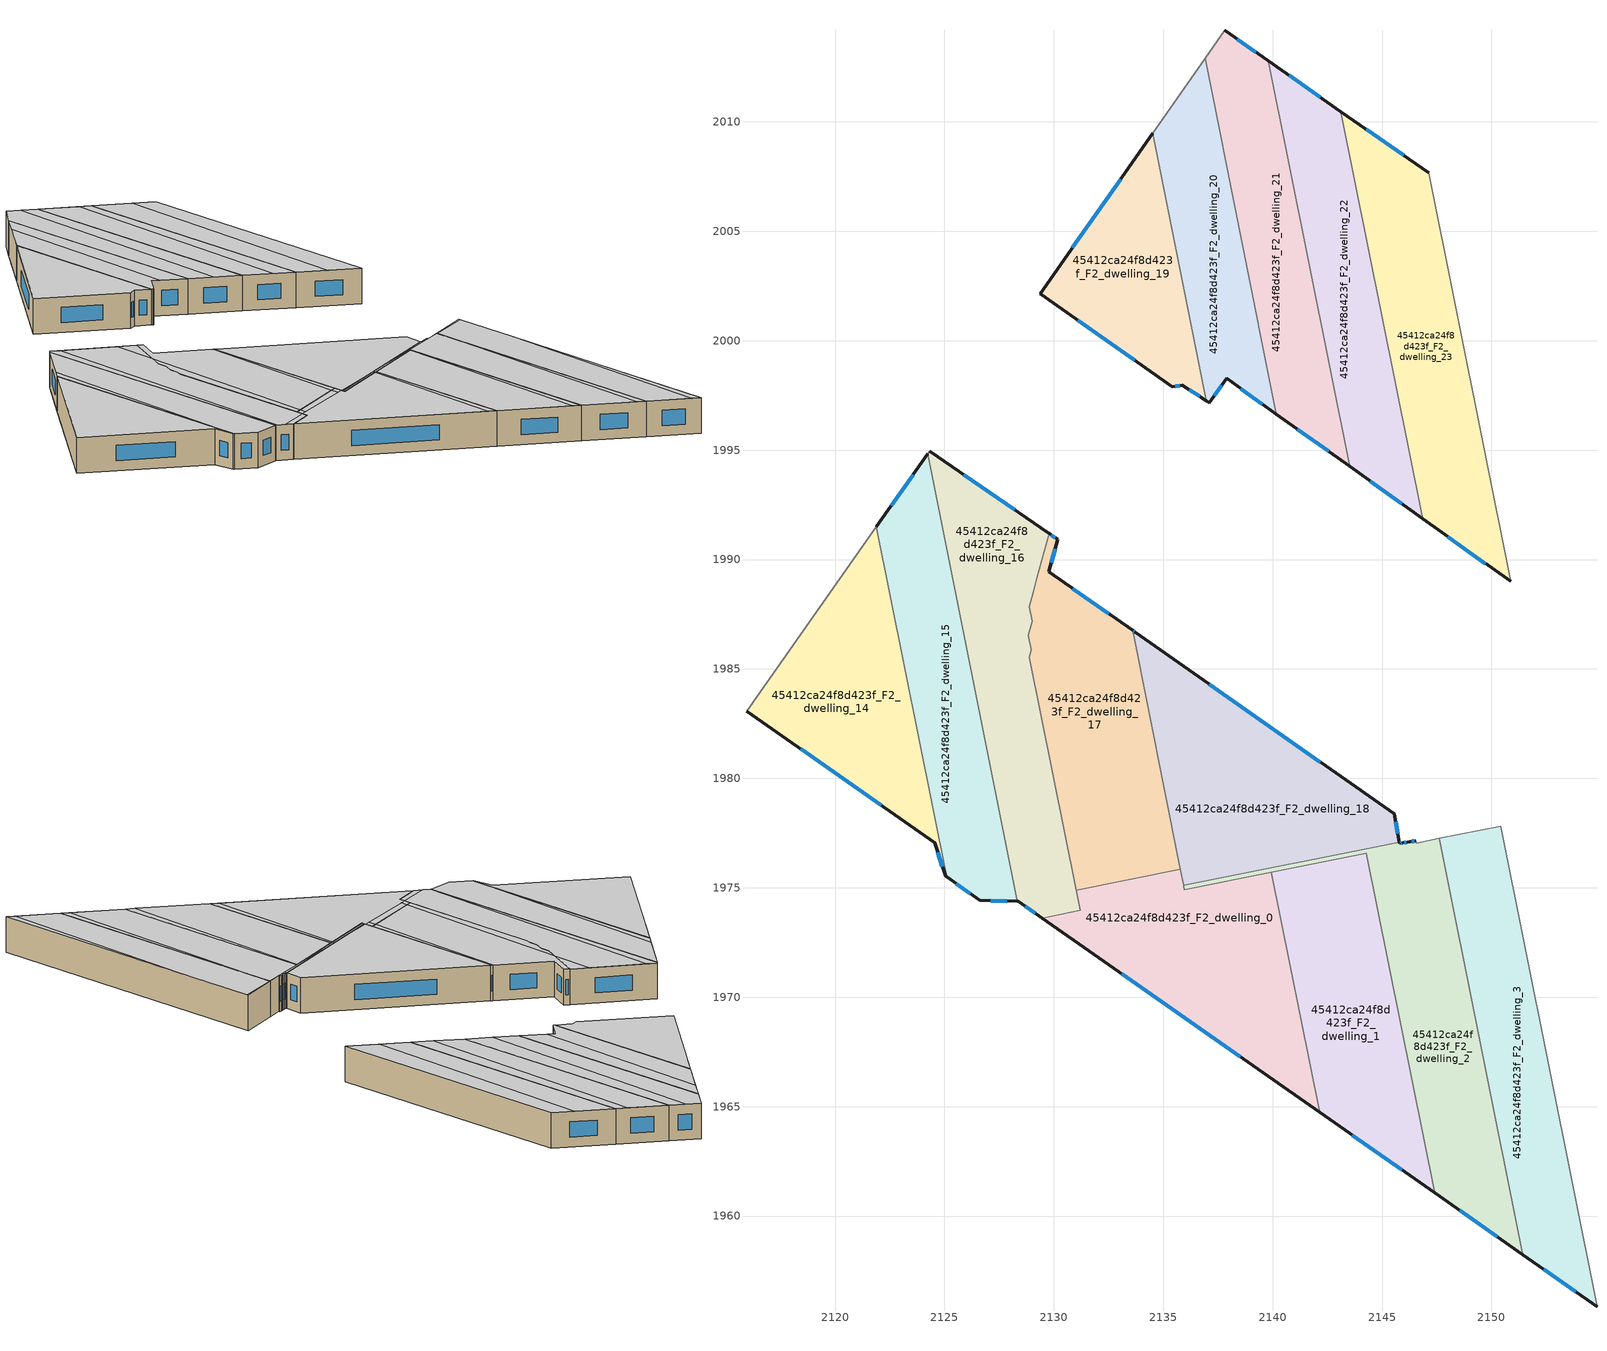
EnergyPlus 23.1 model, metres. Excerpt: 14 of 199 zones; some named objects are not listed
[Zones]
45412ca24f8d423f_F2_dwelling_0
 floor to 45412ca24f8d423f_F1_dwelling_0 (EU_floor_Construction): 2139.95,1975.72 2142.15,1964.74 2129.47,1973.62 2131.21,1973.97 2131.02,1974.9 2135.78,1975.85 2135.97,1974.92 z6
 wall outside (EU_wall_Construction): 2129.47,1973.62 2142.15,1964.74 z6:9
 wall to 45412ca24f8d423f_F2_dwelling_17 (EU_wall_Construction): 2135.78,1975.85 2131.02,1974.9 z6:9
 wall to 45412ca24f8d423f_F2_dwelling_1 (EU_wall_Construction): 2142.15,1964.74 2139.95,1975.72 z6:9
 wall to 45412ca24f8d423f_F2_dwelling_16 (EU_wall_Construction): 2131.02,1974.9 2131.21,1973.97 2129.47,1973.62 z6:9
 wall to 45412ca24f8d423f_F2_dwelling_18 (EU_wall_Construction): 2135.93,1975.12 2135.78,1975.85 z6:9
 wall to 45412ca24f8d423f_F2_dwelling_2 (EU_wall_Construction): 2139.95,1975.72 2136.07,1974.94 2135.97,1974.92 2135.94,1975.07 2135.93,1975.12 z6:9
 window (EU_Window_Construction): 2133.09,1971.08 2138.53,1967.28 z6.86:8.14
 ceiling to 45412ca24f8d423f_F3_dwelling_0 (EU_floor_Construction): 2141.56,1965.15 2139.77,1975.68 2135.97,1974.92 2135.91,1975.22 2131.12,1974.4 2131.21,1973.97 2129.47,1973.62 z9
 ceiling to 45412ca24f8d423f_F3_dwelling_1 (EU_floor_Construction): 2142.15,1964.74 2139.95,1975.72 2139.77,1975.68 2141.56,1965.15 z9
 ceiling to 45412ca24f8d423f_F3_dwelling_17 (EU_floor_Construction): 2135.5,1975.15 2135.39,1975.77 2131.46,1974.98 2131.55,1974.48 z9
 ceiling to 45412ca24f8d423f_F3_dwelling_16 (EU_floor_Construction): 2131.55,1974.48 2131.46,1974.98 2131.02,1974.9 2131.12,1974.4 z9
 ceiling to 45412ca24f8d423f_F3_dwelling_18 (EU_floor_Construction): 2135.91,1975.22 2135.78,1975.85 2135.39,1975.77 2135.5,1975.15 z9
45412ca24f8d423f_F2_dwelling_1
 floor to 45412ca24f8d423f_F1_dwelling_1 (EU_floor_Construction): 2144.29,1976.59 2147.4,1961.06 2142.15,1964.74 2139.95,1975.72 z6
 wall outside (EU_wall_Construction): 2142.15,1964.74 2147.4,1961.06 z6:9
 wall to 45412ca24f8d423f_F2_dwelling_2 (EU_wall_Construction): 2147.4,1961.06 2144.29,1976.59 2139.95,1975.72 z6:9
 window (EU_Window_Construction): 2143.65,1963.69 2145.9,1962.11 z6.86:8.14
 ceiling to 45412ca24f8d423f_F3_dwelling_1 (EU_floor_Construction): 2146.81,1961.47 2144.25,1976.58 2139.95,1975.72 2142.15,1964.74 z9
 ceiling adiabatic (EU_roof_Construction): 2147.4,1961.06 2144.29,1976.59 2144.25,1976.58 2146.81,1961.47 z9
45412ca24f8d423f_F2_dwelling_14
 floor to 45412ca24f8d423f_F1_dwelling_14 (EU_floor_Construction): 2121.9,1991.5 2125.1,1975.49 2125.05,1975.53 2124.56,1977.06 2115.98,1983.07 z6
 wall outside (EU_wall_Construction): 2115.98,1983.07 2124.56,1977.06 2125.05,1975.53 2125.1,1975.49 z6:9
 wall adiabatic (EU_wall_Construction): 2121.9,1991.5 2115.98,1983.07 z6:9
 wall to 45412ca24f8d423f_F2_dwelling_15 (EU_wall_Construction): 2125.1,1975.49 2121.9,1991.5 z6:9
 window (EU_Window_Construction): 2124.7,1976.62 2124.91,1975.97 / 2118.43,1981.35 2122.11,1978.77 z6.86:8.14
 ceiling to 45412ca24f8d423f_F3_dwelling_14 (EU_floor_Construction): 2125.1,1975.5 2125.07,1975.64 2121.9,1991.5 2115.98,1983.07 2124.56,1977.06 2125.05,1975.53 z9
45412ca24f8d423f_F2_dwelling_15
 floor to 45412ca24f8d423f_F1_dwelling_15 (EU_floor_Construction): 2124.24,1994.84 2128.34,1974.38 2126.62,1974.43 2125.1,1975.49 2121.9,1991.5 z6
 wall outside (EU_wall_Construction): 2124.24,1994.84 2121.9,1991.5 / 2125.1,1975.49 2126.62,1974.43 2128.34,1974.38 z6:9
 wall to 45412ca24f8d423f_F2_dwelling_16 (EU_wall_Construction): 2128.34,1974.38 2124.24,1994.84 z6:9
 window (EU_Window_Construction): 2123.57,1993.89 2122.57,1992.45 / 2127.11,1974.42 2127.85,1974.4 / 2125.54,1975.19 2126.19,1974.74 z6.86:8.14
 ceiling to 45412ca24f8d423f_F3_dwelling_15 (EU_floor_Construction): 2128.34,1974.38 2124.24,1994.84 2122.29,1992.06 2125.07,1975.64 2125.1,1975.49 2126.62,1974.43 z9
 ceiling to 45412ca24f8d423f_F3_dwelling_14 (EU_floor_Construction): 2125.07,1975.64 2122.29,1992.06 2121.9,1991.5 z9
45412ca24f8d423f_F2_dwelling_16
 floor to 45412ca24f8d423f_F1_dwelling_16 (EU_floor_Construction): 2129.78,1991.19 2129.06,1988.5 2128.88,1987.85 2129.02,1987.19 2128.84,1986.53 2128.97,1985.87 2128.89,1985.54 2131.21,1973.96 2129.47,1973.62 2128.38,1974.38 2128.34,1974.38 2124.24,1994.84 2124.32,1994.96 z6
 wall outside (EU_wall_Construction): 2128.34,1974.38 2128.38,1974.38 2129.47,1973.62 / 2129.78,1991.2 2124.32,1994.96 z6:9
 wall to 45412ca24f8d423f_F2_dwelling_17 (EU_wall_Construction): 2131.02,1974.9 2128.89,1985.54 2128.97,1985.87 2128.84,1986.53 2129.02,1987.19 2128.88,1987.85 2129.06,1988.5 2129.23,1989.14 2129.78,1991.19 z6:9
 wall adiabatic (EU_wall_Construction): 2124.32,1994.96 2124.24,1994.84 z6:9
 window (EU_Window_Construction): 2128.69,1974.16 2129.16,1973.84 / 2128.22,1992.27 2125.88,1993.88 z6.86:8.14
 ceiling to 45412ca24f8d423f_F3_dwelling_16 (EU_floor_Construction): 2131.12,1974.4 2128.89,1985.54 2128.97,1985.87 2128.84,1986.53 2129.02,1987.19 2128.88,1987.85 2129.06,1988.5 2129.12,1988.76 2128.57,1992.03 2125.01,1994.48 2128.42,1974.35 2128.89,1974.02 z9
 ceiling to 45412ca24f8d423f_F3_dwelling_0 (EU_floor_Construction): 2131.21,1973.97 2131.12,1974.4 2128.89,1974.02 2129.47,1973.62 z9
 ceiling to 45412ca24f8d423f_F3_dwelling_17 (EU_floor_Construction): 2129.19,1988.98 2129.23,1989.14 2129.78,1991.19 2128.57,1992.03 2129.12,1988.76 z9
 ceiling to 45412ca24f8d423f_F3_dwelling_15 (EU_floor_Construction): 2128.42,1974.35 2125.01,1994.48 2124.32,1994.96 2124.24,1994.84 2128.34,1974.38 2128.38,1974.38 z9
45412ca24f8d423f_F2_dwelling_17
 floor to 45412ca24f8d423f_F1_dwelling_17 (EU_floor_Construction): 2133.6,1986.76 2135.78,1975.85 2131.02,1974.9 2128.89,1985.54 2128.97,1985.87 2128.84,1986.54 2129.02,1987.19 2128.88,1987.85 2129.06,1988.5 2129.23,1989.14 2129.78,1991.19 2130.17,1990.92 2129.77,1989.44 z6
 wall outside (EU_wall_Construction): 2133.6,1986.76 2129.77,1989.44 2130.17,1990.92 2129.78,1991.19 z6:9
 wall to 45412ca24f8d423f_F2_dwelling_18 (EU_wall_Construction): 2135.78,1975.85 2133.6,1986.76 z6:9
 window (EU_Window_Construction): 2130.06,1991 2129.89,1991.12 / 2129.89,1989.86 2130.06,1990.5 / 2132.5,1987.53 2130.87,1988.67 z6.86:8.14
 ceiling to 45412ca24f8d423f_F3_dwelling_17 (EU_floor_Construction): 2135.39,1975.77 2133.52,1986.82 2129.77,1989.44 2130.17,1990.92 2129.78,1991.19 2129.23,1989.14 2129.13,1988.75 2131.46,1974.98 z9
 ceiling to 45412ca24f8d423f_F3_dwelling_16 (EU_floor_Construction): 2131.46,1974.98 2129.13,1988.75 2129.06,1988.5 2128.88,1987.85 2129.02,1987.19 2128.84,1986.53 2128.97,1985.87 2128.89,1985.54 2131.02,1974.9 z9
 ceiling to 45412ca24f8d423f_F3_dwelling_18 (EU_floor_Construction): 2135.78,1975.85 2133.6,1986.76 2133.52,1986.82 2135.39,1975.77 z9
45412ca24f8d423f_F2_dwelling_18
 floor to 45412ca24f8d423f_F1_dwelling_18 (EU_floor_Construction): 2145.56,1978.38 2145.79,1977.09 2135.93,1975.12 2133.6,1986.76 2133.72,1986.68 z6
 wall outside (EU_wall_Construction): 2145.79,1977.09 2145.56,1978.38 2133.72,1986.68 2133.6,1986.76 z6:9
 wall to 45412ca24f8d423f_F2_dwelling_2 (EU_wall_Construction): 2135.93,1975.12 2145.79,1977.09 z6:9
 window (EU_Window_Construction): 2133.68,1986.7 2133.63,1986.74 / 2142.17,1980.75 2137.1,1984.31 / 2145.73,1977.46 2145.62,1978.01 z6.86:8.14
 ceiling to 45412ca24f8d423f_F3_dwelling_18 (EU_floor_Construction): 2145.79,1977.09 2145.56,1978.38 2133.72,1986.68 2133.6,1986.76 2135.91,1975.22 2139.26,1975.78 z9
 ceiling to 45412ca24f8d423f_F3_dwelling_0 (EU_floor_Construction): 2139.26,1975.78 2135.91,1975.22 2135.93,1975.12 z9
45412ca24f8d423f_F2_dwelling_19
 floor to 45412ca24f8d423f_F1_dwelling_19 (EU_floor_Construction): 2134.52,2009.49 2136.97,1997.25 2135.88,1997.98 2135.42,1997.89 2129.37,2002.15 z6
 wall outside (EU_wall_Construction): 2134.52,2009.49 2129.37,2002.15 2135.42,1997.89 2135.88,1997.98 2136.97,1997.25 z6:9
 wall to 45412ca24f8d423f_F2_dwelling_20 (EU_wall_Construction): 2136.97,1997.25 2134.52,2009.49 z6:9
 window (EU_Window_Construction): 2135.55,1997.92 2135.75,1997.95 / 2131.1,2000.93 2133.69,1999.11 / 2133.05,2007.39 2130.84,2004.24 / 2136.19,1997.77 2136.66,1997.46 z6.86:8.14
 ceiling to 45412ca24f8d423f_F3_dwelling_19 (EU_floor_Construction): 2136.97,1997.25 2134.52,2009.49 2133.63,2008.22 2133.54,2008.09 2129.37,2002.15 2135.42,1997.89 2135.88,1997.98 z9
45412ca24f8d423f_F2_dwelling_2
 floor to 45412ca24f8d423f_F1_dwelling_2 (EU_floor_Construction): 2147.62,1977.25 2151.43,1958.24 2147.4,1961.06 2144.29,1976.59 2136.07,1974.94 2135.97,1974.92 2135.94,1975.07 2135.93,1975.12 2145.79,1977.09 2145.8,1977.04 2145.95,1977.06 2146.16,1977.09 2146.25,1977.1 2146.29,1977.11 2146.54,1977.15 2146.56,1977.04 z6
 wall outside (EU_wall_Construction): 2146.54,1977.15 2146.29,1977.11 2146.25,1977.1 2146.16,1977.09 2145.95,1977.06 2145.8,1977.04 2145.79,1977.09 / 2147.4,1961.06 2151.43,1958.24 z6:9
 wall to 45412ca24f8d423f_F2_dwelling_25 (EU_wall_Construction): 2147.62,1977.25 2146.56,1977.04 2146.54,1977.15 z6:9
 wall to 45412ca24f8d423f_F2_dwelling_3 (EU_wall_Construction): 2151.43,1958.24 2147.62,1977.25 z6:9
 window (EU_Window_Construction): 2145.91,1977.05 2145.84,1977.04 / 2146.1,1977.08 2146.01,1977.07 / 2146.47,1977.14 2146.36,1977.12 / 2148.55,1960.26 2150.28,1959.05 z6.86:8.14
 ceiling adiabatic (EU_roof_Construction): 2150.84,1958.65 2148.03,1975.2 2147.63,1977.2 2144.24,1976.63 2144.25,1976.58 2144.29,1976.59 2147.4,1961.06 z9
 ceiling to 45412ca24f8d423f_F3_dwelling_0 (EU_floor_Construction): 2139.77,1975.68 2139.74,1975.87 2139.27,1975.79 2135.93,1975.12 2135.94,1975.07 2135.97,1974.92 z9
 ceiling to 45412ca24f8d423f_F3_dwelling_3 (EU_floor_Construction): 2151.43,1958.24 2148.03,1975.2 2150.84,1958.65 z9
 ceiling to 45412ca24f8d423f_F3_dwelling_1 (EU_floor_Construction): 2144.25,1976.58 2144.24,1976.63 2139.74,1975.87 2139.77,1975.68 z9
 ceiling to 45412ca24f8d423f_F3_dwelling_25 (EU_floor_Construction): 2147.63,1977.2 2147.62,1977.25 2146.56,1977.04 2146.54,1977.15 2146.57,1977.02 2146.64,1977.04 2146.71,1977.05 z9
 ceiling to 45412ca24f8d423f_F3_dwelling_18 (EU_floor_Construction): 2146.57,1977.02 2146.54,1977.15 2146.29,1977.11 2146.25,1977.1 2145.95,1977.06 2145.8,1977.04 2145.79,1977.09 2139.27,1975.79 z9
45412ca24f8d423f_F2_dwelling_20
 floor to 45412ca24f8d423f_F1_dwelling_20 (EU_floor_Construction): 2136.92,2012.9 2140.18,1996.64 2137.89,1998.28 2137.09,1997.17 2137.03,1997.21 2136.97,1997.25 2134.52,2009.49 z6
 wall outside (EU_wall_Construction): 2136.97,1997.25 2137.03,1997.21 2137.09,1997.17 2137.89,1998.28 2140.18,1996.64 z6:9
 wall to 45412ca24f8d423f_F2_dwelling_21 (EU_wall_Construction): 2140.18,1996.64 2136.92,2012.9 z6:9
 wall adiabatic (EU_wall_Construction): 2136.92,2012.9 2134.52,2009.49 z6:9
 window (EU_Window_Construction): 2138.54,1997.81 2139.52,1997.11 / 2137.32,1997.49 2137.66,1997.96 z6.86:8.14
 ceiling to 45412ca24f8d423f_F3_dwelling_20 (EU_floor_Construction): 2140.18,1996.64 2136.92,2012.9 2136.1,2011.74 2138.45,1997.88 z9
 ceiling to 45412ca24f8d423f_F3_dwelling_19 (EU_floor_Construction): 2138.45,1997.88 2136.1,2011.74 2134.52,2009.49 2136.97,1997.25 2137.03,1997.21 2137.09,1997.17 2137.89,1998.28 z9
45412ca24f8d423f_F2_dwelling_21
 floor to 45412ca24f8d423f_F1_dwelling_21 (EU_floor_Construction): 2139.8,2012.8 2143.52,1994.26 2140.18,1996.64 2136.92,2012.9 2137.82,2014.18 z6
 wall outside (EU_wall_Construction): 2139.8,2012.8 2137.82,2014.18 / 2140.18,1996.64 2143.52,1994.26 z6:9
 wall to 45412ca24f8d423f_F2_dwelling_22 (EU_wall_Construction): 2143.52,1994.26 2139.8,2012.8 z6:9
 wall adiabatic (EU_wall_Construction): 2137.82,2014.18 2136.92,2012.9 z6:9
 window (EU_Window_Construction): 2139.23,2013.19 2138.38,2013.79 / 2141.13,1995.96 2142.56,1994.94 z6.86:8.14
 ceiling to 45412ca24f8d423f_F3_dwelling_21 (EU_floor_Construction): 2143.52,1994.26 2139.8,2012.8 2138.75,2013.53 2141.81,1995.47 z9
 ceiling to 45412ca24f8d423f_F3_dwelling_20 (EU_floor_Construction): 2141.81,1995.47 2138.75,2013.53 2137.82,2014.18 2136.92,2012.9 2140.18,1996.64 z9
45412ca24f8d423f_F2_dwelling_22
 floor to 45412ca24f8d423f_F1_dwelling_22 (EU_floor_Construction): 2143.12,2010.47 2146.85,1991.88 2143.52,1994.26 2139.8,2012.8 z6
 wall outside (EU_wall_Construction): 2143.52,1994.26 2146.85,1991.88 / 2143.12,2010.47 2139.8,2012.8 z6:9
 wall to 45412ca24f8d423f_F2_dwelling_23 (EU_wall_Construction): 2146.85,1991.88 2143.12,2010.47 z6:9
 window (EU_Window_Construction): 2144.47,1993.58 2145.9,1992.56 / 2142.17,2011.14 2140.75,2012.13 z6.86:8.14
 ceiling to 45412ca24f8d423f_F3_dwelling_21 (EU_floor_Construction): 2145.44,1992.88 2142.37,2011 2139.8,2012.8 2143.52,1994.26 z9
 ceiling to 45412ca24f8d423f_F3_dwelling_22 (EU_floor_Construction): 2146.85,1991.88 2143.12,2010.47 2142.37,2011 2145.44,1992.88 z9
45412ca24f8d423f_F2_dwelling_23
 floor to 45412ca24f8d423f_F1_dwelling_23 (EU_floor_Construction): 2147.13,2007.67 2150.88,1989 2146.85,1991.88 2143.12,2010.47 z6
 wall outside (EU_wall_Construction): 2147.13,2007.67 2143.12,2010.47 / 2146.85,1991.88 2150.88,1989 z6:9
 wall to 45412ca24f8d423f_F2_dwelling_24 (EU_wall_Construction): 2150.88,1989 2147.13,2007.67 z6:9
 window (EU_Window_Construction): 2145.99,2008.47 2144.27,2009.67 / 2148,1991.05 2149.73,1989.82 z6.86:8.14
 ceiling to 45412ca24f8d423f_F3_dwelling_23 (EU_floor_Construction): 2150.88,1989 2147.13,2007.67 2145.7,2008.67 2148.78,1990.5 z9
 ceiling to 45412ca24f8d423f_F3_dwelling_22 (EU_floor_Construction): 2148.78,1990.5 2145.7,2008.67 2143.12,2010.47 2146.85,1991.88 z9
45412ca24f8d423f_F2_dwelling_3
 floor to 45412ca24f8d423f_F1_dwelling_3 (EU_floor_Construction): 2150.42,1977.82 2154.82,1955.86 2151.43,1958.24 2147.62,1977.25 z6
 wall outside (EU_wall_Construction): 2151.43,1958.24 2154.82,1955.86 z6:9
 wall to 45412ca24f8d423f_F2_dwelling_4 (EU_wall_Construction): 2154.82,1955.86 2150.42,1977.82 z6:9
 wall to 45412ca24f8d423f_F2_dwelling_25 (EU_wall_Construction): 2150.42,1977.82 2147.62,1977.25 z6:9
 window (EU_Window_Construction): 2152.4,1957.56 2153.85,1956.54 z6.86:8.14
 ceiling to 45412ca24f8d423f_F3_dwelling_3 (EU_floor_Construction): 2154.23,1956.28 2151.41,1972.87 2150.45,1977.68 2147.69,1977.21 2148.03,1975.2 2151.43,1958.24 z9
 ceiling to 45412ca24f8d423f_F3_dwelling_4 (EU_floor_Construction): 2154.82,1955.86 2151.41,1972.87 2154.23,1956.28 z9
 ceiling to 45412ca24f8d423f_F3_dwelling_25 (EU_floor_Construction): 2150.45,1977.68 2150.42,1977.82 2147.62,1977.25 2147.63,1977.2 z9
 ceiling adiabatic (EU_roof_Construction): 2148.03,1975.2 2147.69,1977.21 2147.63,1977.2 z9
[Building]
EU S2 Campaign: North Axis=0; Terrain=City; Solar Distribution=FullExterior
[Site:Location]
Helsinki-Vantaa.AP: Latitude=60.317; Longitude=24.963; Time Zone=2; Elevation=54.6
[SizingPeriod:WeatherFileDays]
AnnualSizingPeriod: Begin Month=1; Begin Day of Month=1; End Month=12; End Day of Month=31; Day of Week for Start Day=Monday; Use Weather File Daylight Saving Period=No; Use Weather File Rain and Snow Indicators=No
[MATERIAL]
EU_InternalMass_Material: Roughness=MediumRough; Thickness=0.1; Conductivity=1; Density=1800; Specific Heat=900; Thermal Absorptance=0.9; Solar Absorptance=0.7; Visible Absorptance=0.7
[MATERIAL:NOMASS] Roughness=MediumRough; Thermal Absorptance=0.9; Solar Absorptance=0.7; Visible Absorptance=0.7
Name | Thermal Resistance
EU_wall_NoMass | 1.10183
EU_roof_NoMass; EU_floor_NoMass | 1.70606
[WINDOWMATERIAL:SIMPLEGLAZINGSYSTEM]
EU_Window_SimpleGlazing: UFactor=3.11035; Solar Heat Gain Coefficient=0.8; Visible Transmittance=0.8
[CONSTRUCTION]
EU_wall_Construction: EU_wall_NoMass
EU_roof_Construction: EU_roof_NoMass
EU_floor_Construction: EU_floor_NoMass
EU_Window_Construction: EU_Window_SimpleGlazing
EU_InternalMass_Construction: EU_InternalMass_Material
[ZONE] Type=1; Multiplier=1; Ceiling Height=autocalculate; Floor Area=autocalculate; Part of Total Floor Area=Yes
Name | Volume
45412ca24f8d423f_F2_dwelling_0 | 193.269
45412ca24f8d423f_F2_dwelling_1 | 179.421
45412ca24f8d423f_F2_dwelling_14 | 167.482
45412ca24f8d423f_F2_dwelling_15 | 167.484
45412ca24f8d423f_F2_dwelling_16 | 186.706
45412ca24f8d423f_F2_dwelling_17 | 192.248
45412ca24f8d423f_F2_dwelling_18 | 199.269
45412ca24f8d423f_F2_dwelling_19 | 124.988
45412ca24f8d423f_F2_dwelling_2 | 185.769
45412ca24f8d423f_F2_dwelling_20 | 126.279
45412ca24f8d423f_F2_dwelling_21 | 155.057
45412ca24f8d423f_F2_dwelling_22 | 159.186
45412ca24f8d423f_F2_dwelling_23 | 192.757
45412ca24f8d423f_F2_dwelling_3 | 179.417
[INTERNALMASS] Construction=EU_InternalMass_Construction
Name | Zone or ZoneList | Surface Area
45412ca24f8d423f_F2_dwelling_0_EU_InternalMass | 45412ca24f8d423f_F2_dwelling_0 | 64.4247
45412ca24f8d423f_F2_dwelling_1_EU_InternalMass | 45412ca24f8d423f_F2_dwelling_1 | 59.8073
45412ca24f8d423f_F2_dwelling_2_EU_InternalMass | 45412ca24f8d423f_F2_dwelling_2 | 61.9225
45412ca24f8d423f_F2_dwelling_3_EU_InternalMass | 45412ca24f8d423f_F2_dwelling_3 | 59.8055
45412ca24f8d423f_F2_dwelling_14_EU_InternalMass | 45412ca24f8d423f_F2_dwelling_14 | 55.8271
45412ca24f8d423f_F2_dwelling_15_EU_InternalMass | 45412ca24f8d423f_F2_dwelling_15 | 55.8281
45412ca24f8d423f_F2_dwelling_16_EU_InternalMass | 45412ca24f8d423f_F2_dwelling_16 | 62.2381
45412ca24f8d423f_F2_dwelling_17_EU_InternalMass | 45412ca24f8d423f_F2_dwelling_17 | 64.0806
45412ca24f8d423f_F2_dwelling_18_EU_InternalMass | 45412ca24f8d423f_F2_dwelling_18 | 66.4226
45412ca24f8d423f_F2_dwelling_19_EU_InternalMass | 45412ca24f8d423f_F2_dwelling_19 | 41.6625
45412ca24f8d423f_F2_dwelling_20_EU_InternalMass | 45412ca24f8d423f_F2_dwelling_20 | 42.0927
45412ca24f8d423f_F2_dwelling_21_EU_InternalMass | 45412ca24f8d423f_F2_dwelling_21 | 51.6858
45412ca24f8d423f_F2_dwelling_22_EU_InternalMass | 45412ca24f8d423f_F2_dwelling_22 | 53.0617
45412ca24f8d423f_F2_dwelling_23_EU_InternalMass | 45412ca24f8d423f_F2_dwelling_23 | 64.2521
[OTHEREQUIPMENT] Fuel Type=Electricity; Design Level Calculation Method=Watts/Area; Power per Zone Floor Area=1; Fraction Latent=0; Fraction Radiant=0; Fraction Lost=0; Carbon Dioxide Generation Rate=0; EndUse Subcategory=EU_Step8_InternalGains
Name | Zone or ZoneList or Space or SpaceList | Schedule
EU_Step8_InternalGain_45412ca24f8d423f_F2_dwelling_0_f000 | 45412ca24f8d423f_F2_dwelling_0 | EU_Step8_GainSchedule_45412ca24f8d423f_F2_dwelling_0_f000
EU_Step8_InternalGain_45412ca24f8d423f_F2_dwelling_1_f000 | 45412ca24f8d423f_F2_dwelling_1 | EU_Step8_GainSchedule_45412ca24f8d423f_F2_dwelling_1_f000
EU_Step8_InternalGain_45412ca24f8d423f_F2_dwelling_2_f000 | 45412ca24f8d423f_F2_dwelling_2 | EU_Step8_GainSchedule_45412ca24f8d423f_F2_dwelling_2_f000
EU_Step8_InternalGain_45412ca24f8d423f_F2_dwelling_3_f000 | 45412ca24f8d423f_F2_dwelling_3 | EU_Step8_GainSchedule_45412ca24f8d423f_F2_dwelling_3_f000
EU_Step8_InternalGain_45412ca24f8d423f_F2_dwelling_14_f000 | 45412ca24f8d423f_F2_dwelling_14 | EU_Step8_GainSchedule_45412ca24f8d423f_F2_dwelling_14_f000
EU_Step8_InternalGain_45412ca24f8d423f_F2_dwelling_15_f000 | 45412ca24f8d423f_F2_dwelling_15 | EU_Step8_GainSchedule_45412ca24f8d423f_F2_dwelling_15_f000
EU_Step8_InternalGain_45412ca24f8d423f_F2_dwelling_16_f000 | 45412ca24f8d423f_F2_dwelling_16 | EU_Step8_GainSchedule_45412ca24f8d423f_F2_dwelling_16_f000
EU_Step8_InternalGain_45412ca24f8d423f_F2_dwelling_17_f000 | 45412ca24f8d423f_F2_dwelling_17 | EU_Step8_GainSchedule_45412ca24f8d423f_F2_dwelling_17_f000
EU_Step8_InternalGain_45412ca24f8d423f_F2_dwelling_18_f000 | 45412ca24f8d423f_F2_dwelling_18 | EU_Step8_GainSchedule_45412ca24f8d423f_F2_dwelling_18_f000
EU_Step8_InternalGain_45412ca24f8d423f_F2_dwelling_19_f000 | 45412ca24f8d423f_F2_dwelling_19 | EU_Step8_GainSchedule_45412ca24f8d423f_F2_dwelling_19_f000
EU_Step8_InternalGain_45412ca24f8d423f_F2_dwelling_20_f000 | 45412ca24f8d423f_F2_dwelling_20 | EU_Step8_GainSchedule_45412ca24f8d423f_F2_dwelling_20_f000
EU_Step8_InternalGain_45412ca24f8d423f_F2_dwelling_21_f000 | 45412ca24f8d423f_F2_dwelling_21 | EU_Step8_GainSchedule_45412ca24f8d423f_F2_dwelling_21_f000
EU_Step8_InternalGain_45412ca24f8d423f_F2_dwelling_22_f000 | 45412ca24f8d423f_F2_dwelling_22 | EU_Step8_GainSchedule_45412ca24f8d423f_F2_dwelling_22_f000
EU_Step8_InternalGain_45412ca24f8d423f_F2_dwelling_23_f000 | 45412ca24f8d423f_F2_dwelling_23 | EU_Step8_GainSchedule_45412ca24f8d423f_F2_dwelling_23_f000
[ZONEVENTILATION:DESIGNFLOWRATE] Schedule=EU_AlwaysOn; Design Flow Rate Calculation Method=AirChanges/Hour; Air Changes per Hour=0.756316; Ventilation Type=Natural; Fan Pressure Rise=0; Fan Total Efficiency=1; Constant Term Coefficient=1; Temperature Term Coefficient=0; Velocity Term Coefficient=0; Velocity Squared Term Coefficient=0; Minimum Indoor Temperature=-100; Maximum Indoor Temperature=100; Delta Temperature=-100; Minimum Outdoor Temperature=-100; Maximum Outdoor Temperature=100; Maximum Wind Speed=40
Name | Zone or ZoneList or Space or SpaceList
EU_ConstantAir_45412ca24f8d423f_F2_dwelling_0 | 45412ca24f8d423f_F2_dwelling_0
EU_ConstantAir_45412ca24f8d423f_F2_dwelling_1 | 45412ca24f8d423f_F2_dwelling_1
EU_ConstantAir_45412ca24f8d423f_F2_dwelling_2 | 45412ca24f8d423f_F2_dwelling_2
EU_ConstantAir_45412ca24f8d423f_F2_dwelling_3 | 45412ca24f8d423f_F2_dwelling_3
EU_ConstantAir_45412ca24f8d423f_F2_dwelling_14 | 45412ca24f8d423f_F2_dwelling_14
EU_ConstantAir_45412ca24f8d423f_F2_dwelling_15 | 45412ca24f8d423f_F2_dwelling_15
EU_ConstantAir_45412ca24f8d423f_F2_dwelling_16 | 45412ca24f8d423f_F2_dwelling_16
EU_ConstantAir_45412ca24f8d423f_F2_dwelling_17 | 45412ca24f8d423f_F2_dwelling_17
EU_ConstantAir_45412ca24f8d423f_F2_dwelling_18 | 45412ca24f8d423f_F2_dwelling_18
EU_ConstantAir_45412ca24f8d423f_F2_dwelling_19 | 45412ca24f8d423f_F2_dwelling_19
EU_ConstantAir_45412ca24f8d423f_F2_dwelling_20 | 45412ca24f8d423f_F2_dwelling_20
EU_ConstantAir_45412ca24f8d423f_F2_dwelling_21 | 45412ca24f8d423f_F2_dwelling_21
EU_ConstantAir_45412ca24f8d423f_F2_dwelling_22 | 45412ca24f8d423f_F2_dwelling_22
EU_ConstantAir_45412ca24f8d423f_F2_dwelling_23 | 45412ca24f8d423f_F2_dwelling_23
[HVACTEMPLATE:ZONE:IDEALLOADSAIRSYSTEM] System Availability Schedule=EU_AlwaysOn; Maximum Heating Supply Air Temperature=50; Minimum Cooling Supply Air Temperature=13; Maximum Heating Supply Air Humidity Ratio=0.0156; Minimum Cooling Supply Air Humidity Ratio=0.0077; Heating Limit=NoLimit; Cooling Limit=NoLimit; Heating Availability Schedule=EU_AlwaysOn; Cooling Availability Schedule=EU_CoolingOff; Dehumidification Control Type=ConstantSensibleHeatRatio; Cooling Sensible Heat Ratio=0.7; Dehumidification Setpoint=60; Humidification Control Type=None; Humidification Setpoint=30; Outdoor Air Method=None; Outdoor Air Flow Rate per Person=0.00944; Outdoor Air Flow Rate per Zone Floor Area=0; Outdoor Air Flow Rate per Zone=0; Demand Controlled Ventilation Type=None; Outdoor Air Economizer Type=NoEconomizer; Heat Recovery Type=None; Sensible Heat Recovery Effectiveness=0.7; Latent Heat Recovery Effectiveness=0.65
Name | Template Thermostat
45412ca24f8d423f_F2_dwelling_0 | EU_HeatOnly_45412ca24f8d423f_F2_dwelling_0
45412ca24f8d423f_F2_dwelling_1 | EU_HeatOnly_45412ca24f8d423f_F2_dwelling_1
45412ca24f8d423f_F2_dwelling_2 | EU_HeatOnly_45412ca24f8d423f_F2_dwelling_2
45412ca24f8d423f_F2_dwelling_3 | EU_HeatOnly_45412ca24f8d423f_F2_dwelling_3
45412ca24f8d423f_F2_dwelling_14 | EU_HeatOnly_45412ca24f8d423f_F2_dwelling_14
45412ca24f8d423f_F2_dwelling_15 | EU_HeatOnly_45412ca24f8d423f_F2_dwelling_15
45412ca24f8d423f_F2_dwelling_16 | EU_HeatOnly_45412ca24f8d423f_F2_dwelling_16
45412ca24f8d423f_F2_dwelling_17 | EU_HeatOnly_45412ca24f8d423f_F2_dwelling_17
45412ca24f8d423f_F2_dwelling_18 | EU_HeatOnly_45412ca24f8d423f_F2_dwelling_18
45412ca24f8d423f_F2_dwelling_19 | EU_HeatOnly_45412ca24f8d423f_F2_dwelling_19
45412ca24f8d423f_F2_dwelling_20 | EU_HeatOnly_45412ca24f8d423f_F2_dwelling_20
45412ca24f8d423f_F2_dwelling_21 | EU_HeatOnly_45412ca24f8d423f_F2_dwelling_21
45412ca24f8d423f_F2_dwelling_22 | EU_HeatOnly_45412ca24f8d423f_F2_dwelling_22
45412ca24f8d423f_F2_dwelling_23 | EU_HeatOnly_45412ca24f8d423f_F2_dwelling_23
[SIZING:ZONE] Zone Cooling Design Supply Air Temperature Input Method=SupplyAirTemperature; Zone Cooling Design Supply Air Temperature=13; Zone Heating Design Supply Air Temperature Input Method=SupplyAirTemperature; Zone Heating Design Supply Air Temperature=50; Zone Cooling Design Supply Air Humidity Ratio=0.008; Zone Heating Design Supply Air Humidity Ratio=0.008; Cooling Design Air Flow Method=DesignDay; Cooling Design Air Flow Rate=0; Cooling Minimum Air Flow per Zone Floor Area=0.000762; Cooling Minimum Air Flow=0; Cooling Minimum Air Flow Fraction=0.2; Heating Design Air Flow Method=DesignDay; Heating Design Air Flow Rate=0; Heating Maximum Air Flow per Zone Floor Area=0.002032; Heating Maximum Air Flow=0.141576; Heating Maximum Air Flow Fraction=0.3; Account for Dedicated Outdoor Air System=No; Dedicated Outdoor Air System Control Strategy=NeutralSupplyAir; Dedicated Outdoor Air Low Setpoint Temperature for Design=autosize; Dedicated Outdoor Air High Setpoint Temperature for Design=autosize; Zone Load Sizing Method=Sensible Load Only No Latent Load; Zone Latent Cooling Design Supply Air Humidity Ratio Input Method=HumidityRatioDifference; Zone Cooling Design Supply Air Humidity Ratio Difference=0.005; Zone Latent Heating Design Supply Air Humidity Ratio Input Method=HumidityRatioDifference; Zone Humidification Design Supply Air Humidity Ratio Difference=0.005
45412ca24f8d423f_F2_dwelling_0; 45412ca24f8d423f_F2_dwelling_1; 45412ca24f8d423f_F2_dwelling_2; 45412ca24f8d423f_F2_dwelling_3; 45412ca24f8d423f_F2_dwelling_14; 45412ca24f8d423f_F2_dwelling_15; 45412ca24f8d423f_F2_dwelling_16; 45412ca24f8d423f_F2_dwelling_17; 45412ca24f8d423f_F2_dwelling_18; 45412ca24f8d423f_F2_dwelling_19; 45412ca24f8d423f_F2_dwelling_20; 45412ca24f8d423f_F2_dwelling_21; 45412ca24f8d423f_F2_dwelling_22; 45412ca24f8d423f_F2_dwelling_23
[SCHEDULE:CONSTANT]
Name | Hourly Value
EU_AlwaysOn | 1
EU_CoolingOff | 0
[SCHEDULE:FILE] Column Number=1; Rows to Skip at Top=0; Number of Hours of Data=8760; Column Separator=Comma; Interpolate to Timestep=No; Minutes per Item=60; Adjust Schedule for Daylight Savings=Yes
Name | File
EU_Step8_GainSchedule_45412ca24f8d423f_F2_dwelling_0_f000 | ../../schedules/45412ca24f8d423f/45412ca24f8d423f_F2_dwelling_0_f000_gain.csv
EU_Step8_GainSchedule_45412ca24f8d423f_F2_dwelling_1_f000 | ../../schedules/45412ca24f8d423f/45412ca24f8d423f_F2_dwelling_1_f000_gain.csv
EU_Step8_GainSchedule_45412ca24f8d423f_F2_dwelling_2_f000 | ../../schedules/45412ca24f8d423f/45412ca24f8d423f_F2_dwelling_2_f000_gain.csv
EU_Step8_GainSchedule_45412ca24f8d423f_F2_dwelling_3_f000 | ../../schedules/45412ca24f8d423f/45412ca24f8d423f_F2_dwelling_3_f000_gain.csv
EU_Step8_GainSchedule_45412ca24f8d423f_F2_dwelling_14_f000 | ../../schedules/45412ca24f8d423f/45412ca24f8d423f_F2_dwelling_14_f000_gain.csv
EU_Step8_GainSchedule_45412ca24f8d423f_F2_dwelling_15_f000 | ../../schedules/45412ca24f8d423f/45412ca24f8d423f_F2_dwelling_15_f000_gain.csv
EU_Step8_GainSchedule_45412ca24f8d423f_F2_dwelling_16_f000 | ../../schedules/45412ca24f8d423f/45412ca24f8d423f_F2_dwelling_16_f000_gain.csv
EU_Step8_GainSchedule_45412ca24f8d423f_F2_dwelling_17_f000 | ../../schedules/45412ca24f8d423f/45412ca24f8d423f_F2_dwelling_17_f000_gain.csv
EU_Step8_GainSchedule_45412ca24f8d423f_F2_dwelling_18_f000 | ../../schedules/45412ca24f8d423f/45412ca24f8d423f_F2_dwelling_18_f000_gain.csv
EU_Step8_GainSchedule_45412ca24f8d423f_F2_dwelling_19_f000 | ../../schedules/45412ca24f8d423f/45412ca24f8d423f_F2_dwelling_19_f000_gain.csv
EU_Step8_GainSchedule_45412ca24f8d423f_F2_dwelling_20_f000 | ../../schedules/45412ca24f8d423f/45412ca24f8d423f_F2_dwelling_20_f000_gain.csv
EU_Step8_GainSchedule_45412ca24f8d423f_F2_dwelling_21_f000 | ../../schedules/45412ca24f8d423f/45412ca24f8d423f_F2_dwelling_21_f000_gain.csv
EU_Step8_GainSchedule_45412ca24f8d423f_F2_dwelling_22_f000 | ../../schedules/45412ca24f8d423f/45412ca24f8d423f_F2_dwelling_22_f000_gain.csv
EU_Step8_GainSchedule_45412ca24f8d423f_F2_dwelling_23_f000 | ../../schedules/45412ca24f8d423f/45412ca24f8d423f_F2_dwelling_23_f000_gain.csv
